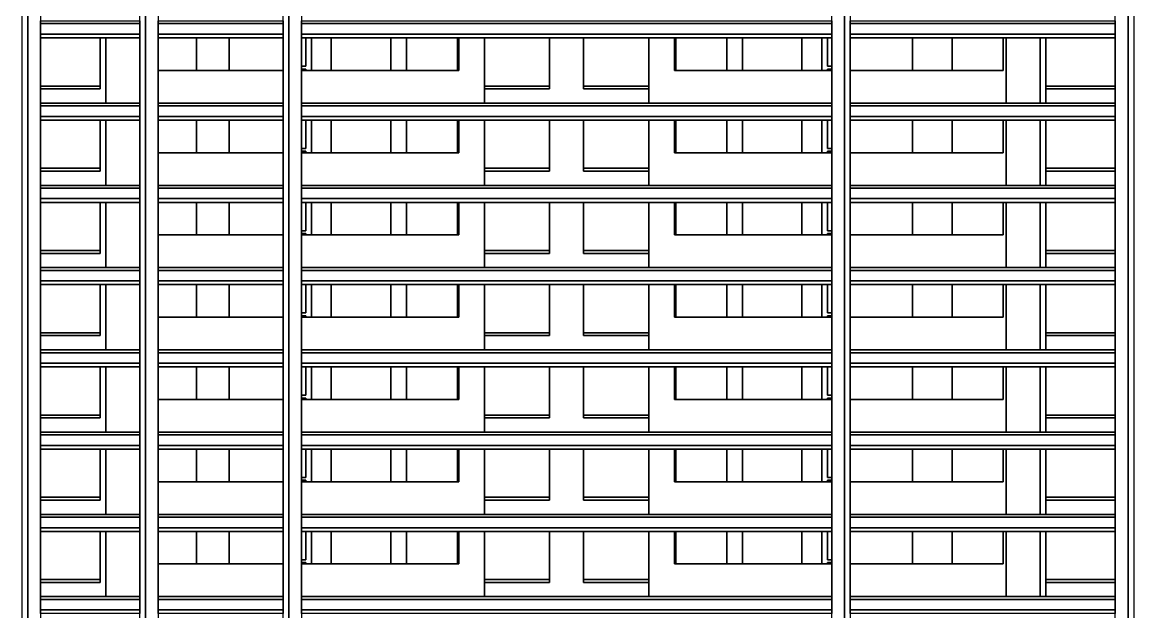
# Model space of a CAD drawing. Header units: millimetres. Extents: x -25965 to 187219, y -30169 to 81984.
# Drawn here: x 73003 to 112203, y -8954 to 11831 of the extents above; entities that cross this region are included whole.
import ezdxf

# ---------------------------------------------------------------- set-up
doc = ezdxf.new("R2010")
doc.units = ezdxf.units.MM
doc.layers.add('DXMX_ProjectView_Evelation_DEFAULT_6#_立面图_南_A_5503c17e-7fd7-494a-b23d-2cd0260ec1db$0$AE-ELEV-3', color=252, linetype='Continuous')

msp = doc.modelspace()

# ---------------------------------------------------------------- linework, layer by layer
at = {"layer": 'DXMX_ProjectView_Evelation_DEFAULT_6#_立面图_南_A_5503c17e-7fd7-494a-b23d-2cd0260ec1db$0$AE-ELEV-3', "linetype": 'Continuous'}
for points in [[(77353, 49581), (77353, 49581), (77353, 53981), (77803, 53981), (77803, -25819), (77353, -25819), (77353, 49581)], [(73203, 49581), (73653, 49581), (73653, -25819), (73203, -25819), (73203, -25869), (73264, -25869), (73264, -25969), (73203, -25969), (73203, 49581)], [(111553, -26352), (112003, -26019), (112003, -25969), (111943, -25969), (111943, -25869), (112003, -25869), (112003, -25819), (111553, -25819), (111553, 49581), (112003, 49581), (112003, -30019), (111553, -30019), (111553, -26352)], [(82403, 48981), (82853, 48981), (82853, -25819), (82403, -25819), (82403, 48981)], [(101553, 48981), (102003, 48981), (102003, -25819), (101553, -25819), (101553, 48981)], [(73653, 11881), (77153, 11881), (77153, 11781), (73653, 11781), (73653, 11881)], [(73653, 11781), (77153, 11781), (77153, 11411), (73653, 11411), (73653, 11781)], [(77803, 11881), (82203, 11881), (82203, 11781), (77803, 11781), (77803, 11881)], [(77803, 11781), (82203, 11781), (82203, 11411), (77803, 11411), (77803, 11781)], [(82853, 11881), (101553, 11881), (101553, 11781), (82853, 11781), (82853, 11881)], [(82853, 11781), (101553, 11781), (101553, 11411), (82853, 11411), (82853, 11781)], [(102203, 11881), (111553, 11881), (111553, 11781), (102203, 11781), (102203, 11881)], [(102203, 11781), (111553, 11781), (111553, 11411), (102203, 11411), (102203, 11781)], [(73653, 11411), (77153, 11411), (77153, 11281), (73653, 11281), (73653, 11411)], [(77803, 11411), (82203, 11411), (82203, 11281), (77803, 11281), (77803, 11411)], [(82853, 11411), (101553, 11411), (101553, 11281), (82853, 11281), (82853, 11411)], [(102203, 11411), (111553, 11411), (111553, 11281), (102203, 11281), (102203, 11411)], [(75753, 9581), (73653, 9581), (73653, 11281), (75753, 11281), (75753, 9581)], [(73653, 9481), (75753, 9481), (75753, 11281), (75953, 11281), (75953, 8981), (73653, 8981), (73653, 9481)], [(77153, 11281), (77153, 8981), (75953, 8981), (75953, 11281), (77153, 11281)], [(79153, 11281), (79153, 10131), (77803, 10131), (77803, 11281), (79153, 11281)], [(79153, 11281), (80303, 11281), (80303, 10131), (79153, 10131), (79153, 11281)], [(82203, 10131), (80303, 10131), (80303, 11281), (82203, 11281), (82203, 10131)], [(82853, 10281), (82853, 11281), (83003, 11281), (83003, 10281), (82853, 10281)], [(82853, 10131), (88403, 10131), (88403, 11281), (89303, 11281), (89303, 8981), (82853, 8981), (82853, 10131)], [(83003, 10181), (82853, 10181), (82853, 10281), (83003, 10281), (83003, 11281), (83203, 11281), (83203, 10131), (83003, 10131), (83003, 10181)], [(83203, 11281), (83903, 11281), (83903, 10131), (83203, 10131), (83203, 11281)], [(86003, 10131), (83903, 10131), (83903, 11281), (86003, 11281), (86003, 10131)], [(86003, 11281), (86553, 11281), (86553, 10131), (86003, 10131), (86003, 11281)], [(88353, 10131), (86553, 10131), (86553, 11281), (88353, 11281), (88353, 10131)], [(88353, 11281), (88403, 11281), (88403, 10131), (88353, 10131), (88353, 11281)], [(89303, 9581), (89303, 11281), (91603, 11281), (91603, 9581), (89303, 9581)], [(89303, 9481), (91603, 9481), (91603, 11281), (92803, 11281), (92803, 9481), (95103, 9481), (95103, 8981), (89303, 8981), (89303, 9481)], [(95103, 9581), (92803, 9581), (92803, 11281), (95103, 11281), (95103, 9581)], [(95103, 11281), (96003, 11281), (96003, 10131), (101553, 10131), (101553, 8981), (95103, 8981), (95103, 11281)], [(96003, 11281), (96053, 11281), (96053, 10131), (96003, 10131), (96003, 11281)], [(97853, 10131), (96053, 10131), (96053, 11281), (97853, 11281), (97853, 10131)], [(97853, 11281), (98403, 11281), (98403, 10131), (97853, 10131), (97853, 11281)], [(100503, 10131), (98403, 10131), (98403, 11281), (100503, 11281), (100503, 10131)], [(100503, 11281), (101203, 11281), (101203, 10131), (100503, 10131), (100503, 11281)], [(101203, 11281), (101403, 11281), (101403, 10281), (101553, 10281), (101553, 10181), (101403, 10181), (101403, 10131), (101203, 10131), (101203, 11281)], [(101553, 10281), (101403, 10281), (101403, 11281), (101553, 11281), (101553, 10281)], [(104403, 11281), (104403, 10131), (102203, 10131), (102203, 11281), (104403, 11281)], [(102203, 10131), (107603, 10131), (107603, 11281), (107703, 11281), (107703, 8981), (102203, 8981), (102203, 10131)], [(104403, 11281), (105803, 11281), (105803, 10131), (104403, 10131), (104403, 11281)], [(107603, 10131), (105803, 10131), (105803, 11281), (107603, 11281), (107603, 10131)], [(107703, 8981), (107703, 11281), (108903, 11281), (108903, 8981), (107703, 8981)], [(108903, 11281), (109103, 11281), (109103, 8981), (108903, 8981), (108903, 11281)], [(109103, 9581), (109103, 11281), (111553, 11281), (111553, 9581), (109103, 9581)], [(77803, 10131), (82203, 10131), (82203, 8981), (77803, 8981), (77803, 10131)], [(82853, 10181), (83003, 10181), (83003, 10131), (82853, 10131), (82853, 10181)], [(101553, 10131), (101403, 10131), (101403, 10181), (101553, 10181), (101553, 10131)], [(73653, 9581), (75753, 9581), (75753, 9481), (73653, 9481), (73653, 9581)], [(89303, 9581), (91603, 9581), (91603, 9481), (89303, 9481), (89303, 9581)], [(92803, 9581), (95103, 9581), (95103, 9481), (92803, 9481), (92803, 9581)], [(109103, 9581), (111553, 9581), (111553, 9481), (109103, 9481), (109103, 9581)], [(109103, 9481), (111553, 9481), (111553, 8981), (109103, 8981), (109103, 9481)], [(73653, 8981), (77153, 8981), (77153, 8881), (73653, 8881), (73653, 8981)], [(73653, 8881), (77153, 8881), (77153, 8511), (73653, 8511), (73653, 8881)], [(77803, 8981), (82203, 8981), (82203, 8881), (77803, 8881), (77803, 8981)], [(77803, 8881), (82203, 8881), (82203, 8511), (77803, 8511), (77803, 8881)], [(82853, 8981), (101553, 8981), (101553, 8881), (82853, 8881), (82853, 8981)], [(82853, 8881), (101553, 8881), (101553, 8511), (82853, 8511), (82853, 8881)], [(102203, 8981), (111553, 8981), (111553, 8881), (102203, 8881), (102203, 8981)], [(102203, 8881), (111553, 8881), (111553, 8511), (102203, 8511), (102203, 8881)], [(73653, 8511), (77153, 8511), (77153, 8381), (73653, 8381), (73653, 8511)], [(75753, 6681), (73653, 6681), (73653, 8381), (75753, 8381), (75753, 6681)], [(73653, 6581), (75753, 6581), (75753, 8381), (75953, 8381), (75953, 6081), (73653, 6081), (73653, 6581)], [(77153, 8381), (77153, 6081), (75953, 6081), (75953, 8381), (77153, 8381)], [(77803, 8511), (82203, 8511), (82203, 8381), (77803, 8381), (77803, 8511)], [(79153, 8381), (79153, 7231), (77803, 7231), (77803, 8381), (79153, 8381)], [(79153, 8381), (80303, 8381), (80303, 7231), (79153, 7231), (79153, 8381)], [(82203, 7231), (80303, 7231), (80303, 8381), (82203, 8381), (82203, 7231)], [(82853, 8511), (101553, 8511), (101553, 8381), (82853, 8381), (82853, 8511)], [(82853, 7381), (82853, 8381), (83003, 8381), (83003, 7381), (82853, 7381)], [(82853, 7231), (88403, 7231), (88403, 8381), (89303, 8381), (89303, 6081), (82853, 6081), (82853, 7231)], [(83003, 7281), (82853, 7281), (82853, 7381), (83003, 7381), (83003, 8381), (83203, 8381), (83203, 7231), (83003, 7231), (83003, 7281)], [(83203, 8381), (83903, 8381), (83903, 7231), (83203, 7231), (83203, 8381)], [(86003, 7231), (83903, 7231), (83903, 8381), (86003, 8381), (86003, 7231)], [(86003, 8381), (86553, 8381), (86553, 7231), (86003, 7231), (86003, 8381)], [(88353, 7231), (86553, 7231), (86553, 8381), (88353, 8381), (88353, 7231)], [(88353, 8381), (88403, 8381), (88403, 7231), (88353, 7231), (88353, 8381)], [(89303, 6681), (89303, 8381), (91603, 8381), (91603, 6681), (89303, 6681)], [(89303, 6581), (91603, 6581), (91603, 8381), (92803, 8381), (92803, 6581), (95103, 6581), (95103, 6081), (89303, 6081), (89303, 6581)], [(95103, 6681), (92803, 6681), (92803, 8381), (95103, 8381), (95103, 6681)], [(95103, 8381), (96003, 8381), (96003, 7231), (101553, 7231), (101553, 6081), (95103, 6081), (95103, 8381)], [(96003, 8381), (96053, 8381), (96053, 7231), (96003, 7231), (96003, 8381)], [(97853, 7231), (96053, 7231), (96053, 8381), (97853, 8381), (97853, 7231)], [(97853, 8381), (98403, 8381), (98403, 7231), (97853, 7231), (97853, 8381)], [(100503, 7231), (98403, 7231), (98403, 8381), (100503, 8381), (100503, 7231)], [(100503, 8381), (101203, 8381), (101203, 7231), (100503, 7231), (100503, 8381)], [(101203, 8381), (101403, 8381), (101403, 7381), (101553, 7381), (101553, 7281), (101403, 7281), (101403, 7231), (101203, 7231), (101203, 8381)], [(101553, 7381), (101403, 7381), (101403, 8381), (101553, 8381), (101553, 7381)], [(102203, 8511), (111553, 8511), (111553, 8381), (102203, 8381), (102203, 8511)], [(104403, 8381), (104403, 7231), (102203, 7231), (102203, 8381), (104403, 8381)], [(102203, 7231), (107603, 7231), (107603, 8381), (107703, 8381), (107703, 6081), (102203, 6081), (102203, 7231)], [(104403, 8381), (105803, 8381), (105803, 7231), (104403, 7231), (104403, 8381)], [(107603, 7231), (105803, 7231), (105803, 8381), (107603, 8381), (107603, 7231)], [(107703, 6081), (107703, 8381), (108903, 8381), (108903, 6081), (107703, 6081)], [(108903, 8381), (109103, 8381), (109103, 6081), (108903, 6081), (108903, 8381)], [(109103, 6681), (109103, 8381), (111553, 8381), (111553, 6681), (109103, 6681)], [(77803, 7231), (82203, 7231), (82203, 6081), (77803, 6081), (77803, 7231)], [(82853, 7281), (83003, 7281), (83003, 7231), (82853, 7231), (82853, 7281)], [(101553, 7231), (101403, 7231), (101403, 7281), (101553, 7281), (101553, 7231)], [(73653, 6681), (75753, 6681), (75753, 6581), (73653, 6581), (73653, 6681)], [(89303, 6681), (91603, 6681), (91603, 6581), (89303, 6581), (89303, 6681)], [(92803, 6681), (95103, 6681), (95103, 6581), (92803, 6581), (92803, 6681)], [(109103, 6681), (111553, 6681), (111553, 6581), (109103, 6581), (109103, 6681)], [(109103, 6581), (111553, 6581), (111553, 6081), (109103, 6081), (109103, 6581)], [(73653, 6081), (77153, 6081), (77153, 5981), (73653, 5981), (73653, 6081)], [(73653, 5981), (77153, 5981), (77153, 5611), (73653, 5611), (73653, 5981)], [(77803, 6081), (82203, 6081), (82203, 5981), (77803, 5981), (77803, 6081)], [(77803, 5981), (82203, 5981), (82203, 5611), (77803, 5611), (77803, 5981)], [(82853, 6081), (101553, 6081), (101553, 5981), (82853, 5981), (82853, 6081)], [(82853, 5981), (101553, 5981), (101553, 5611), (82853, 5611), (82853, 5981)], [(102203, 6081), (111553, 6081), (111553, 5981), (102203, 5981), (102203, 6081)], [(102203, 5981), (111553, 5981), (111553, 5611), (102203, 5611), (102203, 5981)], [(73653, 5611), (77153, 5611), (77153, 5481), (73653, 5481), (73653, 5611)], [(77803, 5611), (82203, 5611), (82203, 5481), (77803, 5481), (77803, 5611)], [(82853, 5611), (101553, 5611), (101553, 5481), (82853, 5481), (82853, 5611)], [(102203, 5611), (111553, 5611), (111553, 5481), (102203, 5481), (102203, 5611)], [(75753, 3781), (73653, 3781), (73653, 5481), (75753, 5481), (75753, 3781)], [(73653, 3681), (75753, 3681), (75753, 5481), (75953, 5481), (75953, 3181), (73653, 3181), (73653, 3681)], [(77153, 5481), (77153, 3181), (75953, 3181), (75953, 5481), (77153, 5481)], [(79153, 5481), (79153, 4331), (77803, 4331), (77803, 5481), (79153, 5481)], [(79153, 5481), (80303, 5481), (80303, 4331), (79153, 4331), (79153, 5481)], [(82203, 4331), (80303, 4331), (80303, 5481), (82203, 5481), (82203, 4331)], [(82853, 4481), (82853, 5481), (83003, 5481), (83003, 4481), (82853, 4481)], [(82853, 4331), (88403, 4331), (88403, 5481), (89303, 5481), (89303, 3181), (82853, 3181), (82853, 4331)], [(83003, 4381), (82853, 4381), (82853, 4481), (83003, 4481), (83003, 5481), (83203, 5481), (83203, 4331), (83003, 4331), (83003, 4381)], [(83203, 5481), (83903, 5481), (83903, 4331), (83203, 4331), (83203, 5481)], [(86003, 4331), (83903, 4331), (83903, 5481), (86003, 5481), (86003, 4331)], [(86003, 5481), (86553, 5481), (86553, 4331), (86003, 4331), (86003, 5481)], [(88353, 4331), (86553, 4331), (86553, 5481), (88353, 5481), (88353, 4331)], [(88353, 5481), (88403, 5481), (88403, 4331), (88353, 4331), (88353, 5481)], [(89303, 3781), (89303, 5481), (91603, 5481), (91603, 3781), (89303, 3781)], [(89303, 3681), (91603, 3681), (91603, 5481), (92803, 5481), (92803, 3681), (95103, 3681), (95103, 3181), (89303, 3181), (89303, 3681)], [(95103, 3781), (92803, 3781), (92803, 5481), (95103, 5481), (95103, 3781)], [(95103, 5481), (96003, 5481), (96003, 4331), (101553, 4331), (101553, 3181), (95103, 3181), (95103, 5481)], [(96003, 5481), (96053, 5481), (96053, 4331), (96003, 4331), (96003, 5481)], [(97853, 4331), (96053, 4331), (96053, 5481), (97853, 5481), (97853, 4331)], [(97853, 5481), (98403, 5481), (98403, 4331), (97853, 4331), (97853, 5481)], [(100503, 4331), (98403, 4331), (98403, 5481), (100503, 5481), (100503, 4331)], [(100503, 5481), (101203, 5481), (101203, 4331), (100503, 4331), (100503, 5481)], [(101203, 5481), (101403, 5481), (101403, 4481), (101553, 4481), (101553, 4381), (101403, 4381), (101403, 4331), (101203, 4331), (101203, 5481)], [(101553, 4481), (101403, 4481), (101403, 5481), (101553, 5481), (101553, 4481)], [(104403, 5481), (104403, 4331), (102203, 4331), (102203, 5481), (104403, 5481)], [(102203, 4331), (107603, 4331), (107603, 5481), (107703, 5481), (107703, 3181), (102203, 3181), (102203, 4331)], [(104403, 5481), (105803, 5481), (105803, 4331), (104403, 4331), (104403, 5481)], [(107603, 4331), (105803, 4331), (105803, 5481), (107603, 5481), (107603, 4331)], [(107703, 3181), (107703, 5481), (108903, 5481), (108903, 3181), (107703, 3181)], [(108903, 5481), (109103, 5481), (109103, 3181), (108903, 3181), (108903, 5481)], [(109103, 3781), (109103, 5481), (111553, 5481), (111553, 3781), (109103, 3781)], [(77803, 4331), (82203, 4331), (82203, 3181), (77803, 3181), (77803, 4331)], [(82853, 4381), (83003, 4381), (83003, 4331), (82853, 4331), (82853, 4381)], [(101553, 4331), (101403, 4331), (101403, 4381), (101553, 4381), (101553, 4331)], [(73653, 3781), (75753, 3781), (75753, 3681), (73653, 3681), (73653, 3781)], [(89303, 3781), (91603, 3781), (91603, 3681), (89303, 3681), (89303, 3781)], [(92803, 3781), (95103, 3781), (95103, 3681), (92803, 3681), (92803, 3781)], [(109103, 3781), (111553, 3781), (111553, 3681), (109103, 3681), (109103, 3781)], [(109103, 3681), (111553, 3681), (111553, 3181), (109103, 3181), (109103, 3681)], [(73653, 3181), (77153, 3181), (77153, 3081), (73653, 3081), (73653, 3181)], [(77803, 3181), (82203, 3181), (82203, 3081), (77803, 3081), (77803, 3181)], [(82853, 3181), (101553, 3181), (101553, 3081), (82853, 3081), (82853, 3181)], [(102203, 3181), (111553, 3181), (111553, 3081), (102203, 3081), (102203, 3181)], [(73653, 3081), (77153, 3081), (77153, 2711), (73653, 2711), (73653, 3081)], [(77803, 3081), (82203, 3081), (82203, 2711), (77803, 2711), (77803, 3081)], [(82853, 3081), (101553, 3081), (101553, 2711), (82853, 2711), (82853, 3081)], [(102203, 3081), (111553, 3081), (111553, 2711), (102203, 2711), (102203, 3081)], [(73653, 2711), (77153, 2711), (77153, 2581), (73653, 2581), (73653, 2711)], [(75753, 881), (73653, 881), (73653, 2581), (75753, 2581), (75753, 881)], [(73653, 781), (75753, 781), (75753, 2581), (75953, 2581), (75953, 281), (73653, 281), (73653, 781)], [(77153, 2581), (77153, 281), (75953, 281), (75953, 2581), (77153, 2581)], [(77803, 2711), (82203, 2711), (82203, 2581), (77803, 2581), (77803, 2711)], [(79153, 2581), (79153, 1431), (77803, 1431), (77803, 2581), (79153, 2581)], [(79153, 2581), (80303, 2581), (80303, 1431), (79153, 1431), (79153, 2581)], [(82203, 1431), (80303, 1431), (80303, 2581), (82203, 2581), (82203, 1431)], [(82853, 2711), (101553, 2711), (101553, 2581), (82853, 2581), (82853, 2711)], [(82853, 1581), (82853, 2581), (83003, 2581), (83003, 1581), (82853, 1581)], [(82853, 1431), (88403, 1431), (88403, 2581), (89303, 2581), (89303, 281), (82853, 281), (82853, 1431)], [(83003, 1481), (82853, 1481), (82853, 1581), (83003, 1581), (83003, 2581), (83203, 2581), (83203, 1431), (83003, 1431), (83003, 1481)], [(83203, 2581), (83903, 2581), (83903, 1431), (83203, 1431), (83203, 2581)], [(86003, 1431), (83903, 1431), (83903, 2581), (86003, 2581), (86003, 1431)], [(86003, 2581), (86553, 2581), (86553, 1431), (86003, 1431), (86003, 2581)], [(88353, 1431), (86553, 1431), (86553, 2581), (88353, 2581), (88353, 1431)], [(88353, 2581), (88403, 2581), (88403, 1431), (88353, 1431), (88353, 2581)], [(89303, 881), (89303, 2581), (91603, 2581), (91603, 881), (89303, 881)], [(89303, 781), (91603, 781), (91603, 2581), (92803, 2581), (92803, 781), (95103, 781), (95103, 281), (89303, 281), (89303, 781)], [(95103, 881), (92803, 881), (92803, 2581), (95103, 2581), (95103, 881)], [(95103, 2581), (96003, 2581), (96003, 1431), (101553, 1431), (101553, 281), (95103, 281), (95103, 2581)], [(96003, 2581), (96053, 2581), (96053, 1431), (96003, 1431), (96003, 2581)], [(97853, 1431), (96053, 1431), (96053, 2581), (97853, 2581), (97853, 1431)], [(97853, 2581), (98403, 2581), (98403, 1431), (97853, 1431), (97853, 2581)], [(100503, 1431), (98403, 1431), (98403, 2581), (100503, 2581), (100503, 1431)], [(100503, 2581), (101203, 2581), (101203, 1431), (100503, 1431), (100503, 2581)], [(101203, 2581), (101403, 2581), (101403, 1581), (101553, 1581), (101553, 1481), (101403, 1481), (101403, 1431), (101203, 1431), (101203, 2581)], [(101553, 1581), (101403, 1581), (101403, 2581), (101553, 2581), (101553, 1581)], [(102203, 2711), (111553, 2711), (111553, 2581), (102203, 2581), (102203, 2711)], [(104403, 2581), (104403, 1431), (102203, 1431), (102203, 2581), (104403, 2581)], [(102203, 1431), (107603, 1431), (107603, 2581), (107703, 2581), (107703, 281), (102203, 281), (102203, 1431)], [(104403, 2581), (105803, 2581), (105803, 1431), (104403, 1431), (104403, 2581)], [(107603, 1431), (105803, 1431), (105803, 2581), (107603, 2581), (107603, 1431)], [(107703, 281), (107703, 2581), (108903, 2581), (108903, 281), (107703, 281)], [(108903, 2581), (109103, 2581), (109103, 281), (108903, 281), (108903, 2581)], [(109103, 881), (109103, 2581), (111553, 2581), (111553, 881), (109103, 881)], [(77803, 1431), (82203, 1431), (82203, 281), (77803, 281), (77803, 1431)], [(82853, 1481), (83003, 1481), (83003, 1431), (82853, 1431), (82853, 1481)], [(101553, 1431), (101403, 1431), (101403, 1481), (101553, 1481), (101553, 1431)], [(73653, 881), (75753, 881), (75753, 781), (73653, 781), (73653, 881)], [(89303, 881), (91603, 881), (91603, 781), (89303, 781), (89303, 881)], [(92803, 881), (95103, 881), (95103, 781), (92803, 781), (92803, 881)], [(109103, 881), (111553, 881), (111553, 781), (109103, 781), (109103, 881)], [(109103, 781), (111553, 781), (111553, 281), (109103, 281), (109103, 781)], [(73653, 281), (77153, 281), (77153, 181), (73653, 181), (73653, 281)], [(73653, 181), (77153, 181), (77153, -189), (73653, -189), (73653, 181)], [(77803, 281), (82203, 281), (82203, 181), (77803, 181), (77803, 281)], [(77803, 181), (82203, 181), (82203, -189), (77803, -189), (77803, 181)], [(82853, 281), (101553, 281), (101553, 181), (82853, 181), (82853, 281)], [(82853, 181), (101553, 181), (101553, -189), (82853, -189), (82853, 181)], [(102203, 281), (111553, 281), (111553, 181), (102203, 181), (102203, 281)], [(102203, 181), (111553, 181), (111553, -189), (102203, -189), (102203, 181)], [(73653, -189), (77153, -189), (77153, -319), (73653, -319), (73653, -189)], [(75753, -2019), (73653, -2019), (73653, -319), (75753, -319), (75753, -2019)], [(73653, -2119), (75753, -2119), (75753, -319), (75953, -319), (75953, -2619), (73653, -2619), (73653, -2119)], [(77153, -319), (77153, -2619), (75953, -2619), (75953, -319), (77153, -319)], [(77803, -189), (82203, -189), (82203, -319), (77803, -319), (77803, -189)], [(79153, -319), (79153, -1469), (77803, -1469), (77803, -319), (79153, -319)], [(79153, -319), (80303, -319), (80303, -1469), (79153, -1469), (79153, -319)], [(82203, -1469), (80303, -1469), (80303, -319), (82203, -319), (82203, -1469)], [(82853, -189), (101553, -189), (101553, -319), (82853, -319), (82853, -189)], [(82853, -1319), (82853, -319), (83003, -319), (83003, -1319), (82853, -1319)], [(82853, -1469), (88403, -1469), (88403, -319), (89303, -319), (89303, -2619), (82853, -2619), (82853, -1469)], [(83003, -1419), (82853, -1419), (82853, -1319), (83003, -1319), (83003, -319), (83203, -319), (83203, -1469), (83003, -1469), (83003, -1419)], [(83203, -319), (83903, -319), (83903, -1469), (83203, -1469), (83203, -319)], [(86003, -1469), (83903, -1469), (83903, -319), (86003, -319), (86003, -1469)], [(86003, -319), (86553, -319), (86553, -1469), (86003, -1469), (86003, -319)], [(88353, -1469), (86553, -1469), (86553, -319), (88353, -319), (88353, -1469)], [(88353, -319), (88403, -319), (88403, -1469), (88353, -1469), (88353, -319)], [(89303, -2019), (89303, -319), (91603, -319), (91603, -2019), (89303, -2019)], [(89303, -2119), (91603, -2119), (91603, -319), (92803, -319), (92803, -2119), (95103, -2119), (95103, -2619), (89303, -2619), (89303, -2119)], [(95103, -2019), (92803, -2019), (92803, -319), (95103, -319), (95103, -2019)], [(95103, -319), (96003, -319), (96003, -1469), (101553, -1469), (101553, -2619), (95103, -2619), (95103, -319)], [(96003, -319), (96053, -319), (96053, -1469), (96003, -1469), (96003, -319)], [(97853, -1469), (96053, -1469), (96053, -319), (97853, -319), (97853, -1469)], [(97853, -319), (98403, -319), (98403, -1469), (97853, -1469), (97853, -319)], [(100503, -1469), (98403, -1469), (98403, -319), (100503, -319), (100503, -1469)], [(100503, -319), (101203, -319), (101203, -1469), (100503, -1469), (100503, -319)], [(101203, -319), (101403, -319), (101403, -1319), (101553, -1319), (101553, -1419), (101403, -1419), (101403, -1469), (101203, -1469), (101203, -319)], [(101553, -1319), (101403, -1319), (101403, -319), (101553, -319), (101553, -1319)], [(102203, -189), (111553, -189), (111553, -319), (102203, -319), (102203, -189)], [(104403, -319), (104403, -1469), (102203, -1469), (102203, -319), (104403, -319)], [(102203, -1469), (107603, -1469), (107603, -319), (107703, -319), (107703, -2619), (102203, -2619), (102203, -1469)], [(104403, -319), (105803, -319), (105803, -1469), (104403, -1469), (104403, -319)], [(107603, -1469), (105803, -1469), (105803, -319), (107603, -319), (107603, -1469)], [(107703, -2619), (107703, -319), (108903, -319), (108903, -2619), (107703, -2619)], [(108903, -319), (109103, -319), (109103, -2619), (108903, -2619), (108903, -319)], [(109103, -2019), (109103, -319), (111553, -319), (111553, -2019), (109103, -2019)], [(77803, -1469), (82203, -1469), (82203, -2619), (77803, -2619), (77803, -1469)], [(82853, -1419), (83003, -1419), (83003, -1469), (82853, -1469), (82853, -1419)], [(101553, -1469), (101403, -1469), (101403, -1419), (101553, -1419), (101553, -1469)], [(73653, -2019), (75753, -2019), (75753, -2119), (73653, -2119), (73653, -2019)], [(89303, -2019), (91603, -2019), (91603, -2119), (89303, -2119), (89303, -2019)], [(92803, -2019), (95103, -2019), (95103, -2119), (92803, -2119), (92803, -2019)], [(109103, -2019), (111553, -2019), (111553, -2119), (109103, -2119), (109103, -2019)], [(109103, -2119), (111553, -2119), (111553, -2619), (109103, -2619), (109103, -2119)], [(73653, -2619), (77153, -2619), (77153, -2719), (73653, -2719), (73653, -2619)], [(73653, -2719), (77153, -2719), (77153, -3089), (73653, -3089), (73653, -2719)], [(77803, -2619), (82203, -2619), (82203, -2719), (77803, -2719), (77803, -2619)], [(77803, -2719), (82203, -2719), (82203, -3089), (77803, -3089), (77803, -2719)], [(82853, -2619), (101553, -2619), (101553, -2719), (82853, -2719), (82853, -2619)], [(82853, -2719), (101553, -2719), (101553, -3089), (82853, -3089), (82853, -2719)], [(102203, -2619), (111553, -2619), (111553, -2719), (102203, -2719), (102203, -2619)], [(102203, -2719), (111553, -2719), (111553, -3089), (102203, -3089), (102203, -2719)], [(73653, -3089), (77153, -3089), (77153, -3219), (73653, -3219), (73653, -3089)], [(77803, -3089), (82203, -3089), (82203, -3219), (77803, -3219), (77803, -3089)], [(82853, -3089), (101553, -3089), (101553, -3219), (82853, -3219), (82853, -3089)], [(102203, -3089), (111553, -3089), (111553, -3219), (102203, -3219), (102203, -3089)], [(75753, -4919), (73653, -4919), (73653, -3219), (75753, -3219), (75753, -4919)], [(73653, -5019), (75753, -5019), (75753, -3219), (75953, -3219), (75953, -5519), (73653, -5519), (73653, -5019)], [(77153, -3219), (77153, -5519), (75953, -5519), (75953, -3219), (77153, -3219)], [(79153, -3219), (79153, -4369), (77803, -4369), (77803, -3219), (79153, -3219)], [(79153, -3219), (80303, -3219), (80303, -4369), (79153, -4369), (79153, -3219)], [(82203, -4369), (80303, -4369), (80303, -3219), (82203, -3219), (82203, -4369)], [(82853, -4219), (82853, -3219), (83003, -3219), (83003, -4219), (82853, -4219)], [(82853, -4369), (88403, -4369), (88403, -3219), (89303, -3219), (89303, -5519), (82853, -5519), (82853, -4369)], [(83003, -4319), (82853, -4319), (82853, -4219), (83003, -4219), (83003, -3219), (83203, -3219), (83203, -4369), (83003, -4369), (83003, -4319)], [(83203, -3219), (83903, -3219), (83903, -4369), (83203, -4369), (83203, -3219)], [(86003, -4369), (83903, -4369), (83903, -3219), (86003, -3219), (86003, -4369)], [(86003, -3219), (86553, -3219), (86553, -4369), (86003, -4369), (86003, -3219)], [(88353, -4369), (86553, -4369), (86553, -3219), (88353, -3219), (88353, -4369)], [(88353, -3219), (88403, -3219), (88403, -4369), (88353, -4369), (88353, -3219)], [(89303, -4919), (89303, -3219), (91603, -3219), (91603, -4919), (89303, -4919)], [(89303, -5019), (91603, -5019), (91603, -3219), (92803, -3219), (92803, -5019), (95103, -5019), (95103, -5519), (89303, -5519), (89303, -5019)], [(95103, -4919), (92803, -4919), (92803, -3219), (95103, -3219), (95103, -4919)], [(95103, -3219), (96003, -3219), (96003, -4369), (101553, -4369), (101553, -5519), (95103, -5519), (95103, -3219)], [(96003, -3219), (96053, -3219), (96053, -4369), (96003, -4369), (96003, -3219)], [(97853, -4369), (96053, -4369), (96053, -3219), (97853, -3219), (97853, -4369)], [(97853, -3219), (98403, -3219), (98403, -4369), (97853, -4369), (97853, -3219)], [(100503, -4369), (98403, -4369), (98403, -3219), (100503, -3219), (100503, -4369)], [(100503, -3219), (101203, -3219), (101203, -4369), (100503, -4369), (100503, -3219)], [(101203, -3219), (101403, -3219), (101403, -4219), (101553, -4219), (101553, -4319), (101403, -4319), (101403, -4369), (101203, -4369), (101203, -3219)], [(101553, -4219), (101403, -4219), (101403, -3219), (101553, -3219), (101553, -4219)], [(104403, -3219), (104403, -4369), (102203, -4369), (102203, -3219), (104403, -3219)], [(102203, -4369), (107603, -4369), (107603, -3219), (107703, -3219), (107703, -5519), (102203, -5519), (102203, -4369)], [(104403, -3219), (105803, -3219), (105803, -4369), (104403, -4369), (104403, -3219)], [(107603, -4369), (105803, -4369), (105803, -3219), (107603, -3219), (107603, -4369)], [(107703, -5519), (107703, -3219), (108903, -3219), (108903, -5519), (107703, -5519)], [(108903, -3219), (109103, -3219), (109103, -5519), (108903, -5519), (108903, -3219)], [(109103, -4919), (109103, -3219), (111553, -3219), (111553, -4919), (109103, -4919)], [(77803, -4369), (82203, -4369), (82203, -5519), (77803, -5519), (77803, -4369)], [(82853, -4319), (83003, -4319), (83003, -4369), (82853, -4369), (82853, -4319)], [(101553, -4369), (101403, -4369), (101403, -4319), (101553, -4319), (101553, -4369)], [(73653, -4919), (75753, -4919), (75753, -5019), (73653, -5019), (73653, -4919)], [(89303, -4919), (91603, -4919), (91603, -5019), (89303, -5019), (89303, -4919)], [(92803, -4919), (95103, -4919), (95103, -5019), (92803, -5019), (92803, -4919)], [(109103, -4919), (111553, -4919), (111553, -5019), (109103, -5019), (109103, -4919)], [(109103, -5019), (111553, -5019), (111553, -5519), (109103, -5519), (109103, -5019)], [(73653, -5519), (77153, -5519), (77153, -5619), (73653, -5619), (73653, -5519)], [(73653, -5619), (77153, -5619), (77153, -5989), (73653, -5989), (73653, -5619)], [(77803, -5519), (82203, -5519), (82203, -5619), (77803, -5619), (77803, -5519)], [(77803, -5619), (82203, -5619), (82203, -5989), (77803, -5989), (77803, -5619)], [(82853, -5519), (101553, -5519), (101553, -5619), (82853, -5619), (82853, -5519)], [(82853, -5619), (101553, -5619), (101553, -5989), (82853, -5989), (82853, -5619)], [(102203, -5519), (111553, -5519), (111553, -5619), (102203, -5619), (102203, -5519)], [(102203, -5619), (111553, -5619), (111553, -5989), (102203, -5989), (102203, -5619)], [(73653, -5989), (77153, -5989), (77153, -6119), (73653, -6119), (73653, -5989)], [(75753, -7819), (73653, -7819), (73653, -6119), (75753, -6119), (75753, -7819)], [(73653, -7919), (75753, -7919), (75753, -6119), (75953, -6119), (75953, -8419), (73653, -8419), (73653, -7919)], [(77153, -6119), (77153, -8419), (75953, -8419), (75953, -6119), (77153, -6119)], [(77803, -5989), (82203, -5989), (82203, -6119), (77803, -6119), (77803, -5989)], [(79153, -6119), (79153, -7269), (77803, -7269), (77803, -6119), (79153, -6119)], [(79153, -6119), (80303, -6119), (80303, -7269), (79153, -7269), (79153, -6119)], [(82203, -7269), (80303, -7269), (80303, -6119), (82203, -6119), (82203, -7269)], [(82853, -5989), (101553, -5989), (101553, -6119), (82853, -6119), (82853, -5989)], [(82853, -7119), (82853, -6119), (83003, -6119), (83003, -7119), (82853, -7119)], [(82853, -7269), (88403, -7269), (88403, -6119), (89303, -6119), (89303, -8419), (82853, -8419), (82853, -7269)], [(83003, -7219), (82853, -7219), (82853, -7119), (83003, -7119), (83003, -6119), (83203, -6119), (83203, -7269), (83003, -7269), (83003, -7219)], [(83203, -6119), (83903, -6119), (83903, -7269), (83203, -7269), (83203, -6119)], [(86003, -7269), (83903, -7269), (83903, -6119), (86003, -6119), (86003, -7269)], [(86003, -6119), (86553, -6119), (86553, -7269), (86003, -7269), (86003, -6119)], [(88353, -7269), (86553, -7269), (86553, -6119), (88353, -6119), (88353, -7269)], [(88353, -6119), (88403, -6119), (88403, -7269), (88353, -7269), (88353, -6119)], [(89303, -7819), (89303, -6119), (91603, -6119), (91603, -7819), (89303, -7819)], [(89303, -7919), (91603, -7919), (91603, -6119), (92803, -6119), (92803, -7919), (95103, -7919), (95103, -8419), (89303, -8419), (89303, -7919)], [(95103, -7819), (92803, -7819), (92803, -6119), (95103, -6119), (95103, -7819)], [(95103, -6119), (96003, -6119), (96003, -7269), (101553, -7269), (101553, -8419), (95103, -8419), (95103, -6119)], [(96003, -6119), (96053, -6119), (96053, -7269), (96003, -7269), (96003, -6119)], [(97853, -7269), (96053, -7269), (96053, -6119), (97853, -6119), (97853, -7269)], [(97853, -6119), (98403, -6119), (98403, -7269), (97853, -7269), (97853, -6119)], [(100503, -7269), (98403, -7269), (98403, -6119), (100503, -6119), (100503, -7269)], [(100503, -6119), (101203, -6119), (101203, -7269), (100503, -7269), (100503, -6119)], [(101203, -6119), (101403, -6119), (101403, -7119), (101553, -7119), (101553, -7219), (101403, -7219), (101403, -7269), (101203, -7269), (101203, -6119)], [(101553, -7119), (101403, -7119), (101403, -6119), (101553, -6119), (101553, -7119)], [(102203, -5989), (111553, -5989), (111553, -6119), (102203, -6119), (102203, -5989)], [(104403, -6119), (104403, -7269), (102203, -7269), (102203, -6119), (104403, -6119)], [(102203, -7269), (107603, -7269), (107603, -6119), (107703, -6119), (107703, -8419), (102203, -8419), (102203, -7269)], [(104403, -6119), (105803, -6119), (105803, -7269), (104403, -7269), (104403, -6119)], [(107603, -7269), (105803, -7269), (105803, -6119), (107603, -6119), (107603, -7269)], [(107703, -8419), (107703, -6119), (108903, -6119), (108903, -8419), (107703, -8419)], [(108903, -6119), (109103, -6119), (109103, -8419), (108903, -8419), (108903, -6119)], [(109103, -7819), (109103, -6119), (111553, -6119), (111553, -7819), (109103, -7819)], [(77803, -7269), (82203, -7269), (82203, -8419), (77803, -8419), (77803, -7269)], [(82853, -7219), (83003, -7219), (83003, -7269), (82853, -7269), (82853, -7219)], [(101553, -7269), (101403, -7269), (101403, -7219), (101553, -7219), (101553, -7269)], [(73653, -7819), (75753, -7819), (75753, -7919), (73653, -7919), (73653, -7819)], [(89303, -7819), (91603, -7819), (91603, -7919), (89303, -7919), (89303, -7819)], [(92803, -7819), (95103, -7819), (95103, -7919), (92803, -7919), (92803, -7819)], [(109103, -7819), (111553, -7819), (111553, -7919), (109103, -7919), (109103, -7819)], [(109103, -7919), (111553, -7919), (111553, -8419), (109103, -8419), (109103, -7919)], [(73653, -8419), (77153, -8419), (77153, -8519), (73653, -8519), (73653, -8419)], [(73653, -8519), (77153, -8519), (77153, -8889), (73653, -8889), (73653, -8519)], [(77803, -8419), (82203, -8419), (82203, -8519), (77803, -8519), (77803, -8419)], [(77803, -8519), (82203, -8519), (82203, -8889), (77803, -8889), (77803, -8519)], [(82853, -8419), (101553, -8419), (101553, -8519), (82853, -8519), (82853, -8419)], [(82853, -8519), (101553, -8519), (101553, -8889), (82853, -8889), (82853, -8519)], [(102203, -8419), (111553, -8419), (111553, -8519), (102203, -8519), (102203, -8419)], [(102203, -8519), (111553, -8519), (111553, -8889), (102203, -8889), (102203, -8519)], [(73653, -8889), (77153, -8889), (77153, -9019), (73653, -9019), (73653, -8889)], [(77803, -8889), (82203, -8889), (82203, -9019), (77803, -9019), (77803, -8889)], [(82853, -8889), (101553, -8889), (101553, -9019), (82853, -9019), (82853, -8889)], [(102203, -8889), (111553, -8889), (111553, -9019), (102203, -9019), (102203, -8889)]]:
    msp.add_lwpolyline(points, close=True, dxfattribs=at)
for points in [[(73203, 49581), (73203, -25969), (81403, -25969), (81403, -26019), (73203, -26019), (73203, -30019), (73003, -30019), (73003, 49581)], [(77353, 49581), (77353, -25819), (81403, -25819), (81403, -25869), (73203, -25869), (73203, -25819), (77153, -25819), (77153, 49581)], [(112203, 49581), (112203, -30019), (112003, -30019), (112003, 49581)], [(82403, 48981), (82403, -25819), (82203, -25819), (82203, 49281)], [(102203, 49281), (102203, -25819), (102003, -25819), (102003, 48981)]]:
    msp.add_lwpolyline(points, dxfattribs=at)

doc.saveas('drawing.dxf')
